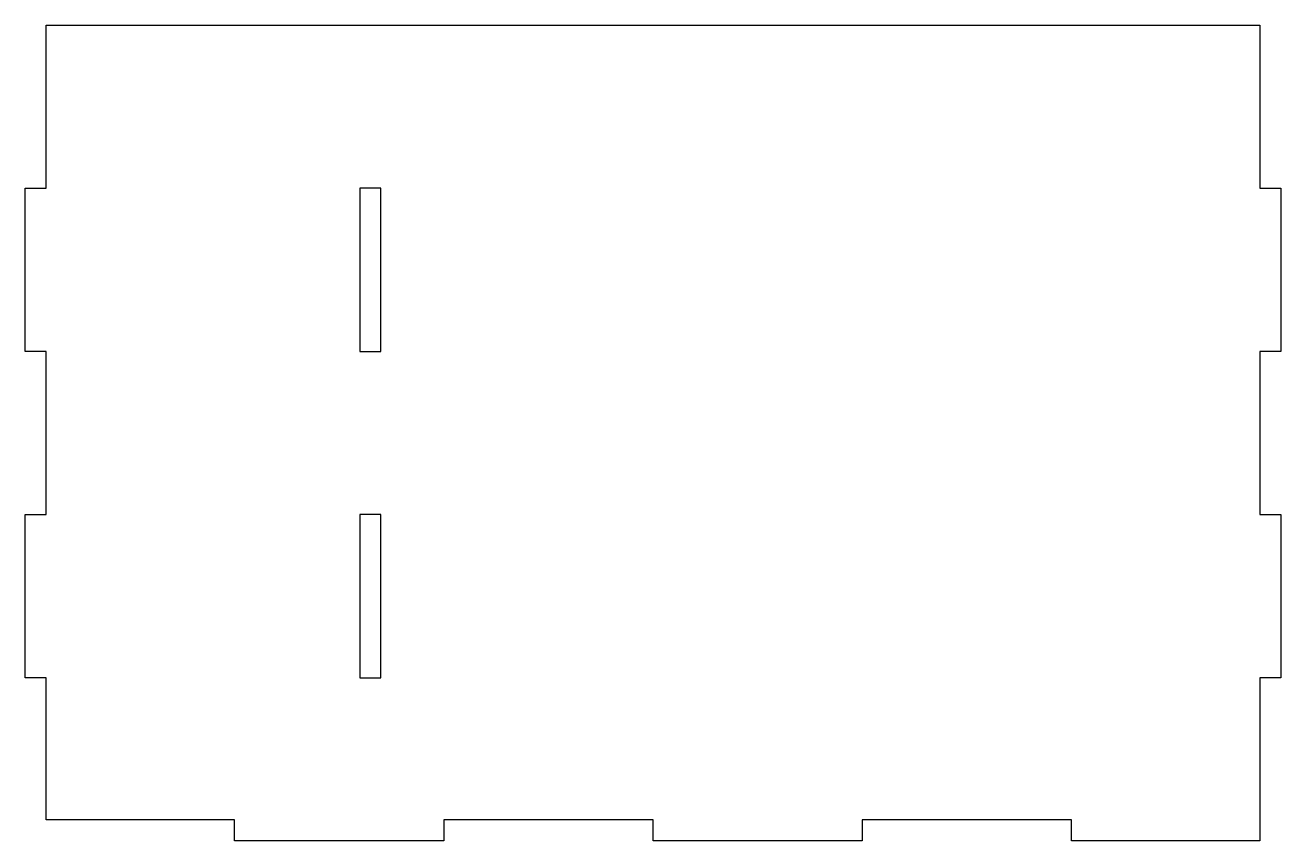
# Model space of a CAD drawing. Header units: millimetres. Extents: x 0 to 300, y 0 to 195.
import ezdxf

# ---------------------------------------------------------------- set-up
doc = ezdxf.new("R2010")
doc.units = ezdxf.units.MM
doc.layers.get('0').update_dxf_attribs({"linetype": 'CONTINUOUS'})

msp = doc.modelspace()

# ---------------------------------------------------------------- linework, layer by layer
for points in [[(50, 0), (50, 5), (5, 5), (5, 39), (0, 39), (0, 78), (5, 78), (5, 117), (0, 117), (0, 156), (5, 156), (5, 195), (295, 195), (295, 156), (300, 156), (300, 117), (295, 117), (295, 78), (300, 78), (300, 39), (295, 39), (295, 0), (250, 0), (250, 5), (200, 5), (200, 0), (150, 0), (150, 5), (100, 5), (100, 0)], [(80, 117), (85, 117), (85, 156), (80, 156)], [(85, 39), (85, 78), (80, 78), (80, 39)]]:
    msp.add_lwpolyline(points, close=True)

doc.saveas('drawing.dxf')
